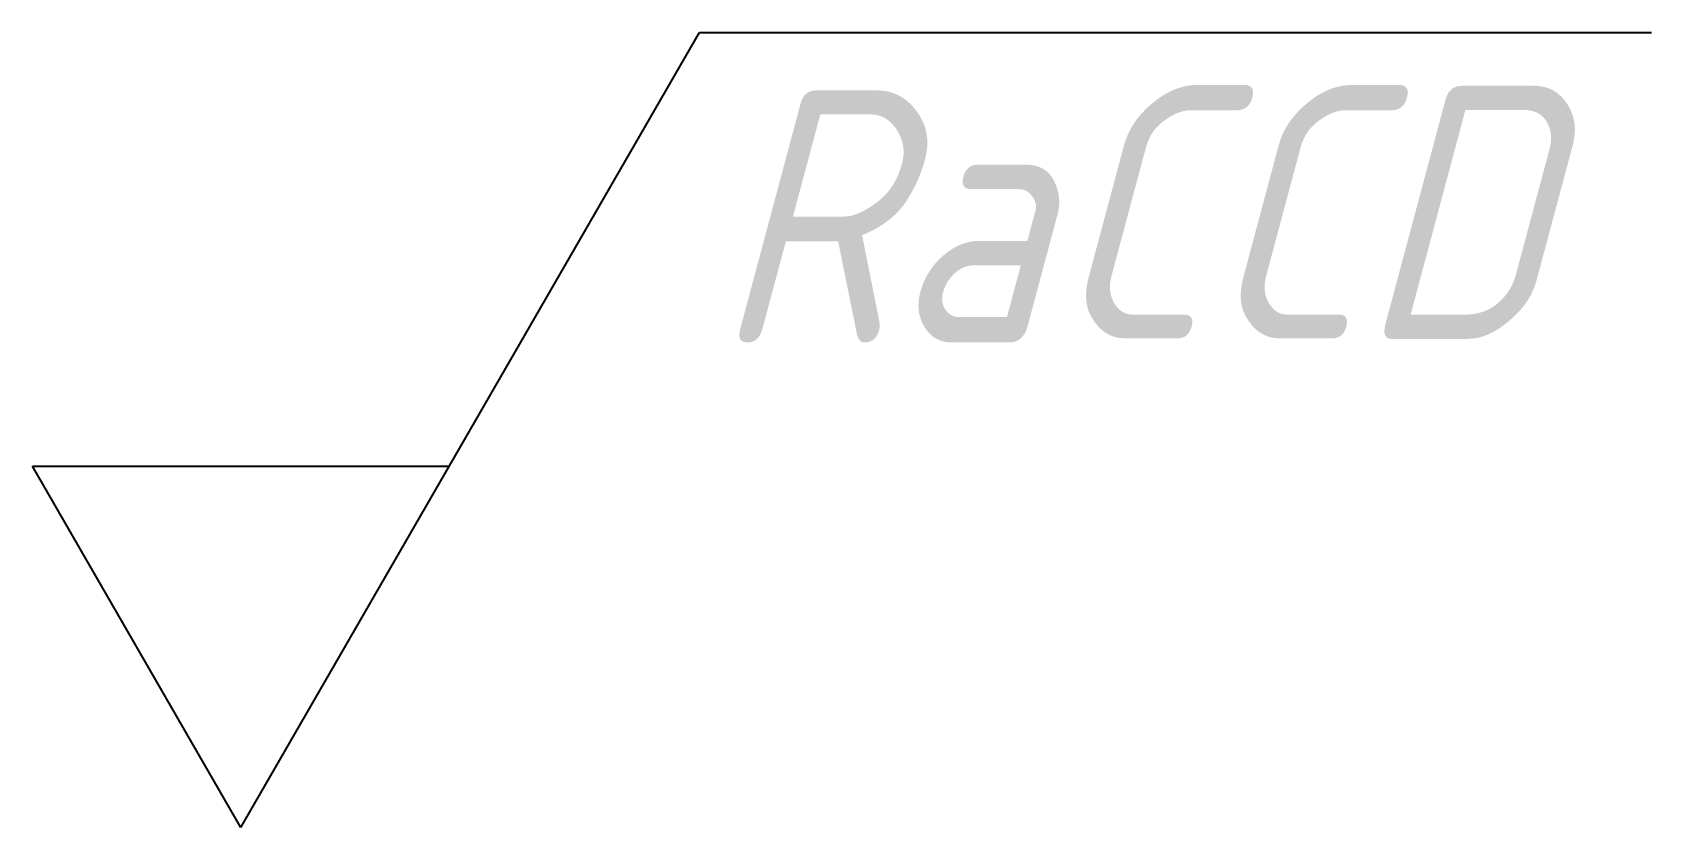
# Model space of a CAD drawing. Header units: millimetres. Extents: x -2.9 to 19.5, y 0 to 11.
import ezdxf

# ---------------------------------------------------------------- set-up
doc = ezdxf.new("R2010")
doc.units = ezdxf.units.MM
doc.header["$LTSCALE"] = 0.5
doc.layers.add('文字标注', color=7, linetype='Continuous', lineweight=25)
doc.styles.add('国标汉字3.5', font='gbeitc.shx', dxfattribs={"height": 3.5, "bigfont": 'gbcbig.shx'})

msp = doc.modelspace()

# ---------------------------------------------------------------- linework, layer by layer
at = {"layer": '文字标注'}
for p, q in [((0, 0), (6.351, 11)), ((6.351, 11), (19.531, 11)), ((0, 0), (-2.887, 5)), ((-2.887, 5), (2.887, 5))]:
    msp.add_line(p, q, dxfattribs=at)

# ---------------------------------------------------------------- texts
at = {"layer": '文字标注', "style": '国标汉字3.5'}
msp.add_text('Ra', height=3.5, dxfattribs=at).set_placement((6.543, 6.711))
msp.add_attdef('CCD', (11.189, 6.761), '3.2', height=3.5, dxfattribs=at)

doc.saveas('drawing.dxf')
